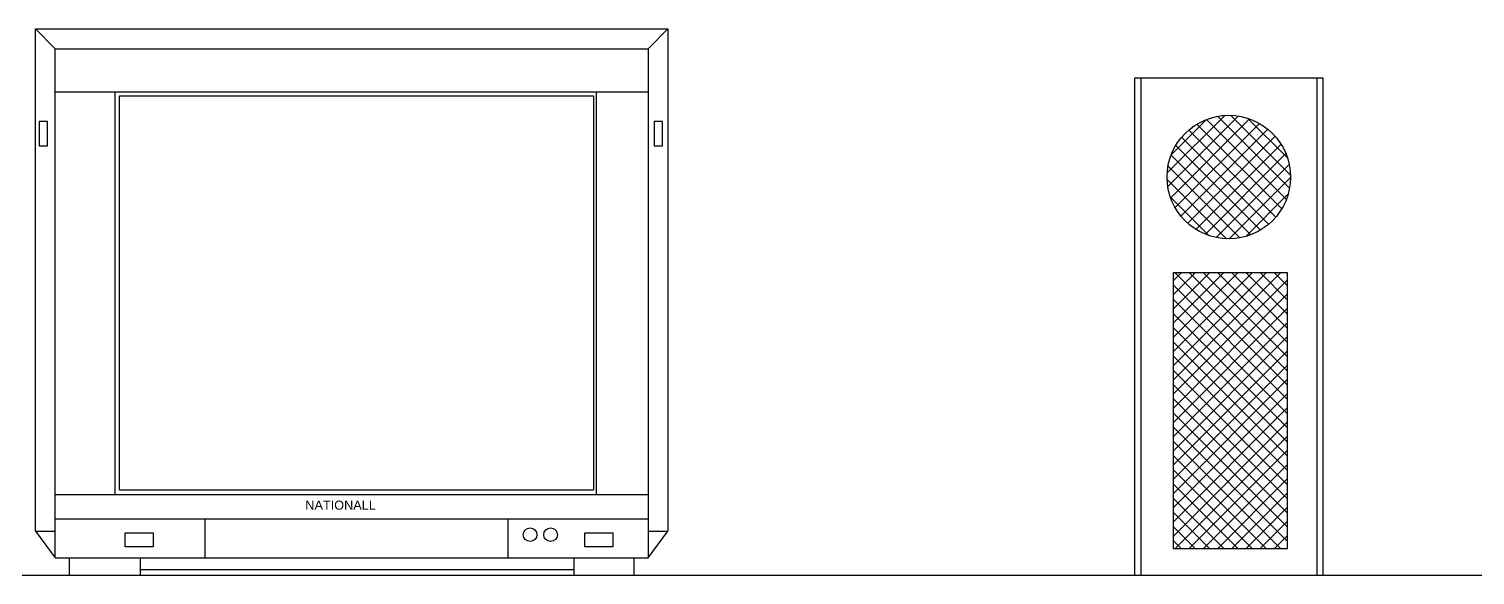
# Model space of a CAD drawing. Header units: inches. Extents: x 11.8 to 54.3, y 10.8 to 35.6.
# Drawn here: x 16.328 to 18.157, y 28.998 to 29.689 of the extents above; entities that cross this region are included whole.
import ezdxf

# ---------------------------------------------------------------- set-up
doc = ezdxf.new("R2010")
doc.units = ezdxf.units.IN
doc.header["$MEASUREMENT"] = 0
for name, color, linetype in [('02', 2, 'Continuous'), ('1', 1, 'Continuous'), ('4', 4, 'Continuous')]:
    doc.layers.add(name, color=color, linetype=linetype)
doc.styles.get("Standard").update_dxf_attribs({"font": 'arial.ttf'})

msp = doc.modelspace()

# ---------------------------------------------------------------- hatches: boundary and pattern name
at = {"layer": '1'}
h = msp.add_hatch(dxfattribs=at)
h.set_pattern_fill('ANSI37', color=256, scale=0.004, style=0)
h.set_pattern_definition([(135, (17.745444, 28.263309), (0.00898026, 0.00898026), []), (45, (17.745444, 28.263309), (0.00898026, -0.00898026), [])])
edge = h.paths.add_edge_path()
edge.add_arc((17.8455, 29.5016), 0.0781, 0, 360)
h.paths.add_polyline_path([(17.9199, 29.3806), (17.7751, 29.3806), (17.7751, 29.0318), (17.9199, 29.0318)])

# ---------------------------------------------------------------- linework, layer by layer
at = {"layer": '02'}
for p, q in [((16.3359, 29.6889), (16.3609, 29.6639)), ((17.1109, 29.6639), (17.1359, 29.6889)), ((16.3609, 29.02), (16.3609, 29.6639)), ((16.3609, 29.6639), (17.1109, 29.6639)), ((17.1109, 29.6639), (17.1109, 29.02)), ((16.3609, 29.6094), (17.1109, 29.6094)), ((16.4368, 29.1003), (16.4368, 29.6094)), ((16.442, 29.1062), (16.442, 29.6042)), ((16.442, 29.6042), (17.0419, 29.6042)), ((17.0419, 29.6042), (17.0419, 29.1062)), ((17.0453, 29.6094), (17.0453, 29.1003)), ((16.3509, 29.5719), (16.3405, 29.5719)), ((16.3405, 29.5719), (16.3405, 29.5409)), ((16.3509, 29.5409), (16.3509, 29.5719)), ((17.1289, 29.5719), (17.1186, 29.5719)), ((17.1186, 29.5719), (17.1186, 29.5409)), ((17.1289, 29.5409), (17.1289, 29.5719)), ((16.3405, 29.5409), (16.3509, 29.5409)), ((17.1186, 29.5409), (17.1289, 29.5409)), ((16.3609, 29.1003), (17.1109, 29.1003)), ((16.442, 29.1062), (17.0419, 29.1062)), ((16.3359, 29.0538), (16.3609, 29.0538)), ((16.3609, 29.0693), (17.1109, 29.0693)), ((16.5507, 29.02), (16.5507, 29.0693)), ((16.9337, 29.02), (16.9337, 29.0693)), ((17.1109, 29.0538), (17.1359, 29.0538)), ((16.4494, 29.0339), (16.4494, 29.0518)), ((16.4494, 29.0518), (16.4847, 29.0518)), ((16.4847, 29.0518), (16.4847, 29.0339)), ((17.0308, 29.0339), (17.0308, 29.0518)), ((17.0308, 29.0518), (17.0661, 29.0518)), ((17.0661, 29.0518), (17.0661, 29.0339)), ((16.3785, 29.02), (17.0927, 29.02)), ((16.4847, 29.0339), (16.4494, 29.0339)), ((17.0661, 29.0339), (17.0308, 29.0339))]:
    msp.add_line(p, q, dxfattribs=at)
for centre in [(16.9616, 29.0494), (16.9875, 29.0494)]:
    msp.add_circle(centre, 0.00863, dxfattribs=at)
at = {"layer": '1'}
for p, q in [((17.9571, 28.9983), (17.9571, 29.5496)), ((12.1152, 28.9983), (32.4414, 28.9983))]:
    msp.add_line(p, q, dxfattribs=at)
for points in [[(17.9571, 29.6265), (17.7263, 29.6265), (17.7263, 28.9983), (17.9571, 28.9983)], [(17.9649, 29.6265), (17.7341, 29.6265), (17.7341, 28.9983), (17.9649, 28.9983)], [(17.9199, 29.3806), (17.7751, 29.3806), (17.7751, 29.0318), (17.9199, 29.0318)]]:
    msp.add_lwpolyline(points, close=True, dxfattribs=at)
msp.add_circle((17.8455, 29.5016), 0.0781, dxfattribs=at)
at = {"layer": '4'}
for p, q in [((16.3359, 29.0538), (16.3359, 29.6889)), ((16.3359, 29.6889), (17.1359, 29.6889)), ((17.1359, 29.6889), (17.1359, 29.0538)), ((16.3359, 29.0538), (16.3609, 29.02)), ((17.1109, 29.02), (17.1359, 29.0538)), ((16.3609, 29.02), (16.3785, 29.02)), ((16.3785, 29.02), (16.3785, 28.9983)), ((16.4682, 29.02), (16.4682, 28.9983)), ((17.0168, 29.02), (17.0168, 28.9983)), ((17.0927, 29.02), (17.0927, 28.9983)), ((17.0927, 29.02), (17.1109, 29.02)), ((16.3785, 28.9983), (16.4682, 28.9983)), ((16.4682, 29.0052), (17.0168, 29.0052)), ((17.0168, 28.9983), (17.0927, 28.9983))]:
    msp.add_line(p, q, dxfattribs=at)

# ---------------------------------------------------------------- texts
at = {"layer": '02'}
msp.add_text('NATIONALL', height=0.0115, dxfattribs=at).set_placement((16.6772, 29.081))

doc.saveas('drawing.dxf')
